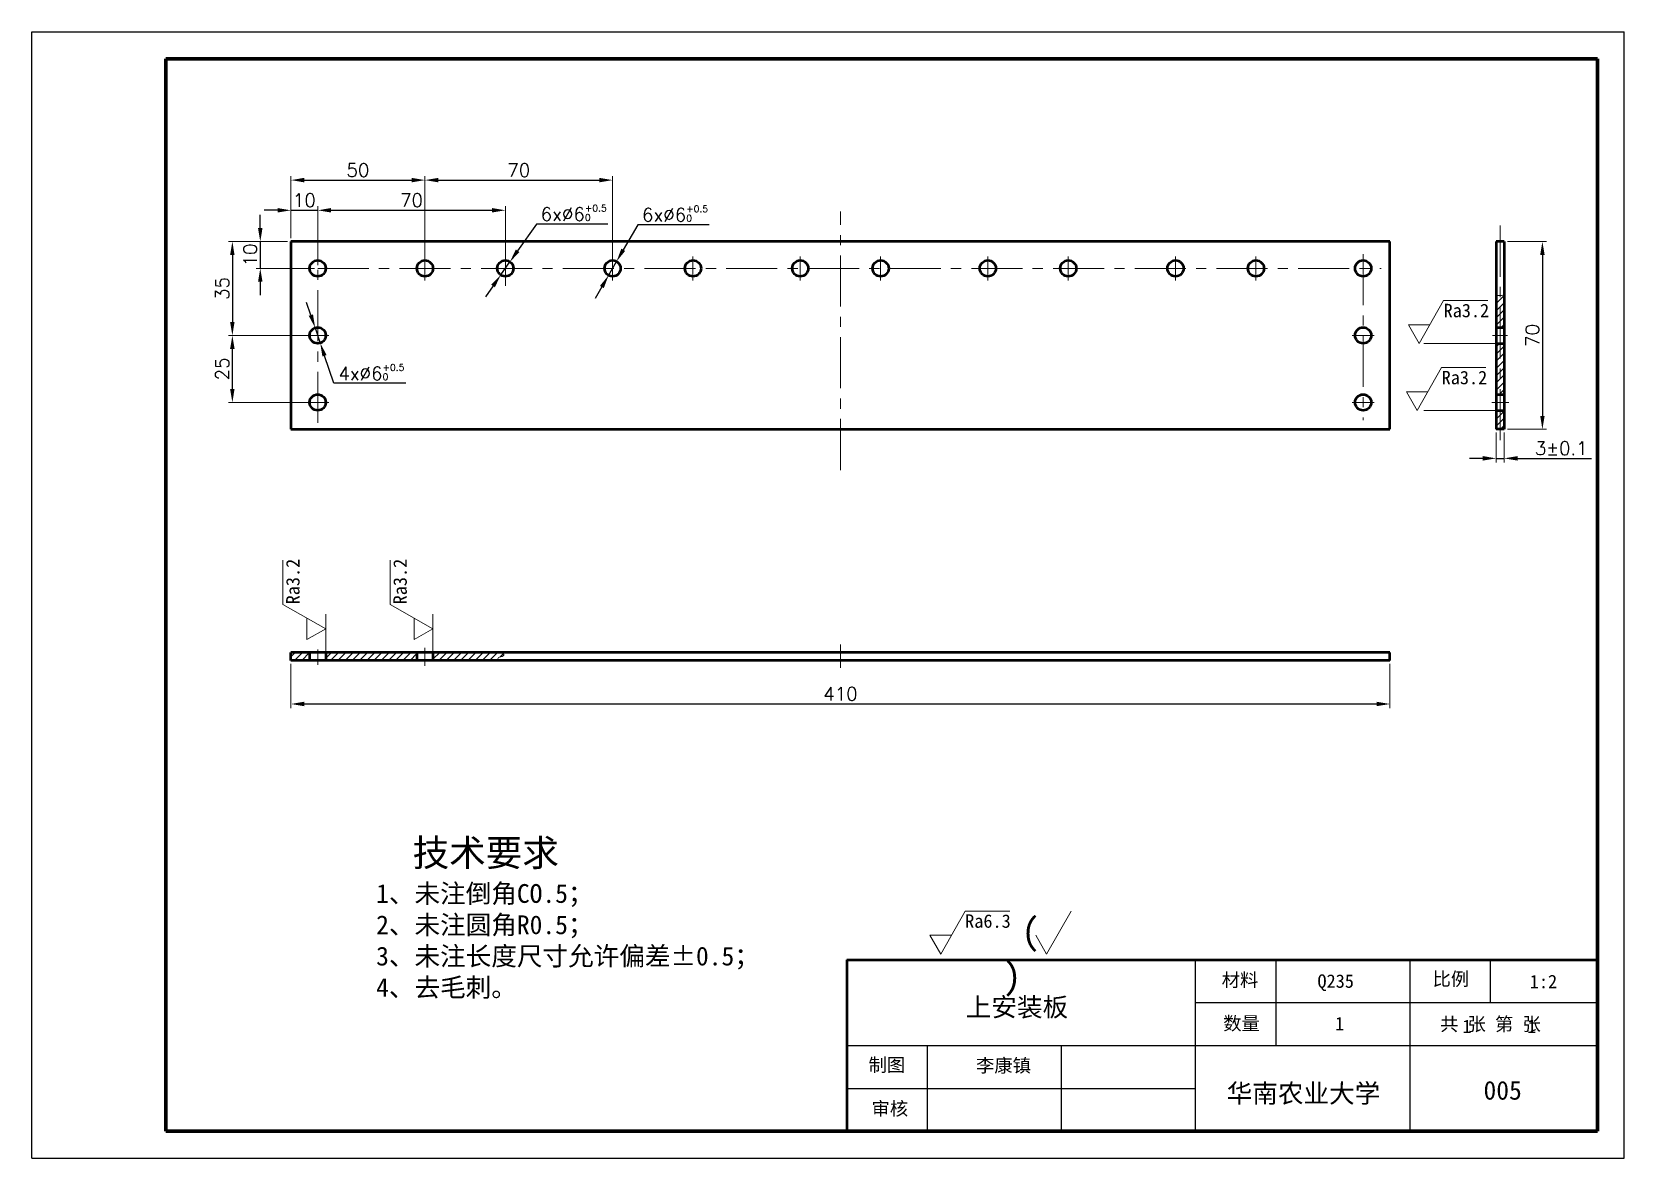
# Model space of a CAD drawing. Header units: millimetres. Extents: x 680 to 977, y 516 to 726.
import ezdxf

# ---------------------------------------------------------------- set-up
doc = ezdxf.new("R2010")
doc.units = ezdxf.units.MM
doc.header["$LTSCALE"] = 0.3
doc.linetypes.add('CENTER', pattern=[50.8, 31.75, -6.35, 6.35, -6.35])
for name, color, linetype, lineweight in [('剖面线', 190, 'Continuous', 18), ('尺寸线', 6, 'Continuous', 18), ('尺寸线 @ 1', 6, 'Continuous', 18), ('文字 @ 1', 6, 'Continuous', 18), ('粗实线', 7, 'Continuous', 50), ('粗实线 @ 1', 7, 'Continuous', 50), ('细实线', 6, 'Continuous', 18), ('细点画线', 1, 'CENTER', 18)]:
    doc.layers.add(name, color=color, linetype=linetype, lineweight=lineweight)
doc.styles.add('我的样式', font='romans.shx', dxfattribs={"height": 2.5, "bigfont": 'chineset.shx'})
doc.dimstyles.new('我的样式', dxfattribs={"dimtxt": 2.5, "dimasz": 2.5, "dimexe": 0.75, "dimexo": 0.625, "dimtad": 1, "dimdec": 1, "dimlfac": 2, "dimdsep": 46, "dimtxsty": '我的样式', "dimcen": 2.5, "dimclrd": 256, "dimclre": 256, "dimclrt": 256, "dimadec": 0, "dimazin": 0, "dimtp": 0.018, "dimtm": 0.018, "dimtfac": 1, "dimtdec": 1, "dimtmove": 0, "dimatfit": 3, "dimfxl": 1, "dimlwd": 25, "dimlwe": 18, "dimarcsym": 0})

# ---------------------------------------------------------------- blocks, each defined once
blk = doc.blocks.new('*D24')
at = {"layer": 'Defpoints', "color": 0, "transparency": 16777216}
for p in [(728.36, 609.14), (933.36, 609.14), (933.36, 601.02)]:
    blk.add_point(p, dxfattribs=at)
at = {"layer": '尺寸线', "linetype": 'Continuous', "lineweight": 18, "transparency": 16777216}
for p, q in [((728.36, 608.51), (728.36, 600.27)), ((933.36, 608.51), (933.36, 600.27))]:
    blk.add_line(p, q, dxfattribs=at)
at = {"layer": '尺寸线', "linetype": 'Continuous', "lineweight": 25, "transparency": 16777216}
blk.add_line((730.86, 601.02), (930.86, 601.02), dxfattribs=at)
at = {"layer": '尺寸线', "transparency": 16777216}
for points in [[(730.86, 601.44), (730.86, 600.61), (728.36, 601.02)], [(930.86, 601.44), (930.86, 600.61), (933.36, 601.02)]]:
    blk.add_solid(points, dxfattribs=at)
at = {"layer": '尺寸线', "transparency": 16777216, "insert": (830.86, 602.9), "char_height": 2.5, "attachment_point": 5, "style": '我的样式'}
blk.add_mtext('{\\Fromans,chineset|c134;410}', dxfattribs=at)
blk = doc.blocks.new('*D25')
at = {"layer": 'Defpoints', "color": 0, "transparency": 16777216}
for p in [(954.68, 687.24), (954.68, 652.24), (961.79, 652.24)]:
    blk.add_point(p, dxfattribs=at)
at = {"layer": '尺寸线', "linetype": 'Continuous', "lineweight": 18, "transparency": 16777216}
for p, q in [((955.31, 687.24), (962.54, 687.24)), ((955.31, 652.24), (962.54, 652.24))]:
    blk.add_line(p, q, dxfattribs=at)
at = {"layer": '尺寸线', "linetype": 'Continuous', "lineweight": 25, "transparency": 16777216}
blk.add_line((961.79, 684.74), (961.79, 654.74), dxfattribs=at)
at = {"layer": '尺寸线', "transparency": 16777216}
for points in [[(961.38, 684.74), (962.21, 684.74), (961.79, 687.24)], [(961.38, 654.74), (962.21, 654.74), (961.79, 652.24)]]:
    blk.add_solid(points, dxfattribs=at)
at = {"layer": '尺寸线', "transparency": 16777216, "insert": (959.92, 669.74), "char_height": 2.5, "attachment_point": 5, "rotation": 90, "style": '我的样式'}
blk.add_mtext('{\\Fromans,chineset|c134;70}', dxfattribs=at)
blk = doc.blocks.new('*D26')
at = {"layer": 'Defpoints', "color": 0, "transparency": 16777216}
for p in [(953.18, 652.24), (954.68, 652.24), (954.68, 646.82)]:
    blk.add_point(p, dxfattribs=at)
at = {"layer": '尺寸线', "linetype": 'Continuous', "lineweight": 18, "transparency": 16777216}
for p, q in [((953.18, 651.62), (953.18, 646.07)), ((954.68, 651.62), (954.68, 646.07))]:
    blk.add_line(p, q, dxfattribs=at)
at = {"layer": '尺寸线', "linetype": 'Continuous', "lineweight": 25, "transparency": 16777216}
for p, q in [((950.68, 646.82), (948.18, 646.82)), ((953.18, 646.82), (954.68, 646.82)), ((957.18, 646.82), (970.93, 646.82))]:
    blk.add_line(p, q, dxfattribs=at)
at = {"layer": '尺寸线', "transparency": 16777216}
for points in [[(950.68, 647.24), (950.68, 646.4), (953.18, 646.82)], [(957.18, 647.24), (957.18, 646.4), (954.68, 646.82)]]:
    blk.add_solid(points, dxfattribs=at)
at = {"layer": '尺寸线', "transparency": 16777216, "insert": (965.31, 648.7), "char_height": 2.5, "attachment_point": 5, "style": '我的样式'}
blk.add_mtext('{\\Fromans,chineset|c134;3%%P0.1}', dxfattribs=at)
blk = doc.blocks.new('*D72')
at = {"layer": 'Defpoints', "color": 0, "transparency": 16777216}
for p in [(728.36, 687.24), (722.65, 682.24), (733.36, 682.24)]:
    blk.add_point(p, dxfattribs=at)
at = {"layer": '尺寸线', "linetype": 'Continuous', "lineweight": 25, "transparency": 16777216}
for p, q in [((722.65, 689.74), (722.65, 692.24)), ((722.65, 687.24), (722.65, 682.24)), ((722.65, 679.74), (722.65, 677.24))]:
    blk.add_line(p, q, dxfattribs=at)
at = {"layer": '尺寸线', "linetype": 'Continuous', "lineweight": 18, "transparency": 16777216}
for p, q in [((727.73, 687.24), (721.9, 687.24)), ((732.73, 682.24), (721.9, 682.24))]:
    blk.add_line(p, q, dxfattribs=at)
at = {"layer": '尺寸线', "transparency": 16777216}
for points in [[(722.23, 689.74), (723.06, 689.74), (722.65, 687.24)], [(722.23, 679.74), (723.06, 679.74), (722.65, 682.24)]]:
    blk.add_solid(points, dxfattribs=at)
at = {"layer": '尺寸线', "transparency": 16777216, "insert": (720.77, 684.74), "char_height": 2.5, "attachment_point": 5, "rotation": 90, "style": '我的样式'}
blk.add_mtext('10', dxfattribs=at)
blk = doc.blocks.new('*D73')
at = {"layer": 'Defpoints', "color": 0, "transparency": 16777216}
for p in [(733.36, 693.07), (728.36, 687.24), (733.36, 682.24)]:
    blk.add_point(p, dxfattribs=at)
at = {"layer": '尺寸线', "linetype": 'Continuous', "lineweight": 25, "transparency": 16777216}
for p, q in [((725.86, 693.07), (723.36, 693.07)), ((728.36, 693.07), (733.36, 693.07)), ((735.86, 693.07), (738.36, 693.07))]:
    blk.add_line(p, q, dxfattribs=at)
at = {"layer": '尺寸线', "linetype": 'Continuous', "lineweight": 18, "transparency": 16777216}
for p, q in [((728.36, 687.87), (728.36, 693.82)), ((733.36, 682.87), (733.36, 693.82))]:
    blk.add_line(p, q, dxfattribs=at)
at = {"layer": '尺寸线', "transparency": 16777216}
for points in [[(725.86, 693.49), (725.86, 692.66), (728.36, 693.07)], [(735.86, 693.49), (735.86, 692.66), (733.36, 693.07)]]:
    blk.add_solid(points, dxfattribs=at)
at = {"layer": '尺寸线', "transparency": 16777216, "insert": (730.86, 694.95), "char_height": 2.5, "attachment_point": 5, "style": '我的样式'}
blk.add_mtext('10', dxfattribs=at)
blk = doc.blocks.new('*D74')
at = {"layer": 'Defpoints', "color": 0, "transparency": 16777216}
for p in [(753.36, 698.7), (728.36, 687.24), (753.36, 682.24)]:
    blk.add_point(p, dxfattribs=at)
at = {"layer": '尺寸线', "linetype": 'Continuous', "lineweight": 18, "transparency": 16777216}
for p, q in [((728.36, 687.87), (728.36, 699.45)), ((753.36, 682.87), (753.36, 699.45))]:
    blk.add_line(p, q, dxfattribs=at)
at = {"layer": '尺寸线', "linetype": 'Continuous', "lineweight": 25, "transparency": 16777216}
blk.add_line((730.86, 698.7), (750.86, 698.7), dxfattribs=at)
at = {"layer": '尺寸线', "transparency": 16777216}
for points in [[(730.86, 699.12), (730.86, 698.28), (728.36, 698.7)], [(750.86, 699.12), (750.86, 698.28), (753.36, 698.7)]]:
    blk.add_solid(points, dxfattribs=at)
at = {"layer": '尺寸线', "transparency": 16777216, "insert": (740.86, 700.57), "char_height": 2.5, "attachment_point": 5, "style": '我的样式'}
blk.add_mtext('50', dxfattribs=at)
blk = doc.blocks.new('*D75')
at = {"layer": 'Defpoints', "color": 0, "transparency": 16777216}
for p in [(728.36, 687.24), (717.44, 669.74), (733.36, 669.74)]:
    blk.add_point(p, dxfattribs=at)
at = {"layer": '尺寸线', "linetype": 'Continuous', "lineweight": 18, "transparency": 16777216}
for p, q in [((727.73, 687.24), (716.69, 687.24)), ((732.73, 669.74), (716.69, 669.74))]:
    blk.add_line(p, q, dxfattribs=at)
at = {"layer": '尺寸线', "linetype": 'Continuous', "lineweight": 25, "transparency": 16777216}
blk.add_line((717.44, 684.74), (717.44, 672.24), dxfattribs=at)
at = {"layer": '尺寸线', "transparency": 16777216}
for points in [[(717.02, 684.74), (717.85, 684.74), (717.44, 687.24)], [(717.02, 672.24), (717.85, 672.24), (717.44, 669.74)]]:
    blk.add_solid(points, dxfattribs=at)
at = {"layer": '尺寸线', "transparency": 16777216, "insert": (715.56, 678.49), "char_height": 2.5, "attachment_point": 5, "rotation": 90, "style": '我的样式'}
blk.add_mtext('35', dxfattribs=at)
blk = doc.blocks.new('*D76')
at = {"layer": 'Defpoints', "color": 0, "transparency": 16777216}
for p in [(768.36, 693.07), (733.36, 682.24), (768.36, 682.24)]:
    blk.add_point(p, dxfattribs=at)
at = {"layer": '尺寸线', "linetype": 'Continuous', "lineweight": 18, "transparency": 16777216}
for p, q in [((733.36, 682.87), (733.36, 693.82)), ((768.36, 682.87), (768.36, 693.82))]:
    blk.add_line(p, q, dxfattribs=at)
at = {"layer": '尺寸线', "linetype": 'Continuous', "lineweight": 25, "transparency": 16777216}
blk.add_line((735.86, 693.07), (765.86, 693.07), dxfattribs=at)
at = {"layer": '尺寸线', "transparency": 16777216}
for points in [[(735.86, 693.49), (735.86, 692.66), (733.36, 693.07)], [(765.86, 693.49), (765.86, 692.66), (768.36, 693.07)]]:
    blk.add_solid(points, dxfattribs=at)
at = {"layer": '尺寸线', "transparency": 16777216, "insert": (750.86, 694.95), "char_height": 2.5, "attachment_point": 5, "style": '我的样式'}
blk.add_mtext('70', dxfattribs=at)
blk = doc.blocks.new('*D77')
at = {"layer": 'Defpoints', "color": 0, "transparency": 16777216}
for p in [(788.36, 698.7), (753.36, 682.24), (788.36, 682.22)]:
    blk.add_point(p, dxfattribs=at)
at = {"layer": '尺寸线', "linetype": 'Continuous', "lineweight": 18, "transparency": 16777216}
for p, q in [((753.36, 682.87), (753.36, 699.45)), ((788.36, 682.85), (788.36, 699.45))]:
    blk.add_line(p, q, dxfattribs=at)
at = {"layer": '尺寸线', "linetype": 'Continuous', "lineweight": 25, "transparency": 16777216}
blk.add_line((755.86, 698.7), (785.86, 698.7), dxfattribs=at)
at = {"layer": '尺寸线', "transparency": 16777216}
for points in [[(755.86, 699.12), (755.86, 698.28), (753.36, 698.7)], [(785.86, 699.12), (785.86, 698.28), (788.36, 698.7)]]:
    blk.add_solid(points, dxfattribs=at)
at = {"layer": '尺寸线', "transparency": 16777216, "insert": (770.86, 700.57), "char_height": 2.5, "attachment_point": 5, "style": '我的样式'}
blk.add_mtext('70', dxfattribs=at)
blk = doc.blocks.new('*D78')
at = {"layer": 'Defpoints', "color": 0, "transparency": 16777216}
for p in [(717.44, 669.74), (733.36, 669.74), (733.36, 657.24)]:
    blk.add_point(p, dxfattribs=at)
at = {"layer": '尺寸线', "linetype": 'Continuous', "lineweight": 18, "transparency": 16777216}
for p, q in [((732.73, 669.74), (716.69, 669.74)), ((732.73, 657.24), (716.69, 657.24))]:
    blk.add_line(p, q, dxfattribs=at)
at = {"layer": '尺寸线', "linetype": 'Continuous', "lineweight": 25, "transparency": 16777216}
blk.add_line((717.44, 659.74), (717.44, 667.24), dxfattribs=at)
at = {"layer": '尺寸线', "transparency": 16777216}
for points in [[(717.02, 667.24), (717.85, 667.24), (717.44, 669.74)], [(717.02, 659.74), (717.85, 659.74), (717.44, 657.24)]]:
    blk.add_solid(points, dxfattribs=at)
at = {"layer": '尺寸线', "transparency": 16777216, "insert": (715.56, 663.49), "char_height": 2.5, "attachment_point": 5, "rotation": 90, "style": '我的样式'}
blk.add_mtext('25', dxfattribs=at)
blk = doc.blocks.new('*D79')
at = {"layer": 'Defpoints', "color": 0, "transparency": 16777216}
for p in [(769.22, 683.47), (767.5, 681.01)]:
    blk.add_point(p, dxfattribs=at)
at = {"layer": '尺寸线', "linetype": 'Continuous', "lineweight": 25, "transparency": 16777216}
for p, q in [((774.14, 690.51), (770.65, 685.52)), ((787.45, 690.51), (774.14, 690.51)), ((767.5, 681.01), (769.22, 683.47)), ((766.07, 678.97), (764.63, 676.92))]:
    blk.add_line(p, q, dxfattribs=at)
at = {"layer": '尺寸线', "transparency": 16777216}
for points in [[(770.31, 685.76), (770.99, 685.28), (769.22, 683.47)], [(765.72, 679.2), (766.41, 678.73), (767.5, 681.01)]]:
    blk.add_solid(points, dxfattribs=at)
at = {"layer": '尺寸线', "transparency": 16777216, "insert": (781.11, 692.6), "char_height": 2.5, "attachment_point": 5, "style": '我的样式'}
blk.add_mtext('{\\Fromans,chineset|c134;6x∅6\\H0.5x;\\S+0.5^ 0;}', dxfattribs=at)
blk = doc.blocks.new('*D80')
at = {"layer": 'Defpoints', "color": 0, "transparency": 16777216}
for p in [(789.11, 683.54), (787.61, 680.94)]:
    blk.add_point(p, dxfattribs=at)
at = {"layer": '尺寸线', "linetype": 'Continuous', "lineweight": 25, "transparency": 16777216}
for p, q in [((793.04, 690.38), (790.35, 685.71)), ((806.35, 690.38), (793.04, 690.38)), ((787.61, 680.94), (789.11, 683.54)), ((786.36, 678.78), (785.12, 676.61))]:
    blk.add_line(p, q, dxfattribs=at)
at = {"layer": '尺寸线', "transparency": 16777216}
for points in [[(789.99, 685.92), (790.71, 685.5), (789.11, 683.54)], [(786, 678.98), (786.72, 678.57), (787.61, 680.94)]]:
    blk.add_solid(points, dxfattribs=at)
at = {"layer": '尺寸线', "transparency": 16777216, "insert": (800.01, 692.47), "char_height": 2.5, "attachment_point": 5, "style": '我的样式'}
blk.add_mtext('{\\Fromans,chineset|c134;6x∅6\\H0.5x;\\S+0.5^ 0;}', dxfattribs=at)
blk = doc.blocks.new('*D81')
at = {"layer": 'Defpoints', "color": 0, "transparency": 16777216}
for p in [(732.88, 671.17), (733.83, 668.32)]:
    blk.add_point(p, dxfattribs=at)
at = {"layer": '尺寸线', "linetype": 'Continuous', "lineweight": 25, "transparency": 16777216}
for p, q in [((732.09, 673.54), (731.29, 675.91)), ((732.88, 671.17), (733.83, 668.32)), ((736.35, 660.81), (734.63, 665.95)), ((749.77, 660.81), (736.35, 660.81))]:
    blk.add_line(p, q, dxfattribs=at)
at = {"layer": '尺寸线', "transparency": 16777216}
for points in [[(732.48, 673.67), (731.69, 673.4), (732.88, 671.17)], [(735.02, 666.08), (734.23, 665.82), (733.83, 668.32)]]:
    blk.add_solid(points, dxfattribs=at)
at = {"layer": '尺寸线', "transparency": 16777216, "insert": (743.37, 662.9), "char_height": 2.5, "attachment_point": 5, "style": '我的样式'}
blk.add_mtext('{\\Fromans,chineset|c134;4x∅6\\H0.5x;\\S+0.5^ 0;}', dxfattribs=at)
blk = doc.blocks.new('Ra3.2')
at = {"layer": '尺寸线'}
for p, q in [((0, 0), (4.56, 8)), ((4.56, 8), (12.83, 8)), ((-2, 3.5), (2, 3.5)), ((0, 0), (-2, 3.5))]:
    blk.add_line(p, q, dxfattribs=at)
at = {"layer": '尺寸线 @ 1', "insert": (4.56, 7.39), "char_height": 2.5, "attachment_point": 1, "style": '我的样式'}
blk.add_mtext_dynamic_manual_height_columns('{\\f@SimSun|b0|i0|c134|p2;Ra3.2}', width=5.0807, gutter_width=12.5, heights=[0], dxfattribs=at)
blk = doc.blocks.new('其余6.3')
at = {"layer": '尺寸线'}
for p, q in [((-33.07, 5.23), (-28.51, 13.23)), ((-28.51, 13.23), (-20.17, 13.23)), ((-13.33, 5.23), (-8.76, 13.23)), ((-35.07, 8.73), (-31.07, 8.73)), ((-33.07, 5.23), (-35.07, 8.73)), ((-13.33, 5.23), (-15.33, 8.73))]:
    blk.add_line(p, q, dxfattribs=at)
at = {"layer": '尺寸线 @ 1', "attachment_point": 1, "style": '我的样式'}
for s, width, insert, char_height in [('{\\fSimSun|b0|i0|c134|p2;Ra6.3}', 5.0807, (-28.51, 12.62), 2.5), ('{\\fSimSun|b0|i0|c134|p2; \\fSTSong|b0|i0|c134|p2;(    )}', 20.1828, (-21.43, 11.96), 5)]:
    blk.add_mtext_dynamic_manual_height_columns(s, width=width, gutter_width=12.5, heights=[0], dxfattribs=dict(at, insert=insert, char_height=char_height))

msp = doc.modelspace()

# ---------------------------------------------------------------- hatches: boundary and pattern name
at = {"layer": '剖面线'}
h = msp.add_hatch(dxfattribs=at)
h.set_pattern_fill('ANSI31', color=256, scale=0.3)
edge = h.paths.add_edge_path()
edge.add_spline(control_points=[(954.685, 677.357), (954.353, 677.231), (953.846, 677.102), (953.356, 677.192), (953.185, 677.244)], knot_values=[1.9974676, 1.9974676, 1.9974676, 1.9974676, 3.0402425, 3.6061976, 3.6061976, 3.6061976, 3.6061976], degree=3, periodic=0)
edge.add_line((953.185, 677.244), (953.185, 671.244))
edge.add_line((953.185, 671.244), (954.685, 671.244))
edge.add_line((954.685, 671.244), (954.685, 677.357))
h.paths.add_polyline_path([(954.685, 668.244), (953.185, 668.244), (953.185, 658.744), (954.685, 658.744)])
h.paths.add_polyline_path([(954.685, 655.744), (953.185, 655.744), (953.185, 652.244), (954.685, 652.244)])
h = msp.add_hatch(dxfattribs=at)
h.set_pattern_fill('ANSI31', color=256, scale=0.3)
h.paths.add_polyline_path([(731.858, 610.636), (728.358, 610.636), (728.358, 609.136), (731.858, 609.136)])
h.paths.add_polyline_path([(751.858, 610.636), (734.858, 610.636), (734.858, 609.136), (751.858, 609.136)])
edge = h.paths.add_edge_path()
edge.add_spline(control_points=[(767.043, 609.136), (766.946, 609.368), (766.942, 609.785), (768.186, 609.89), (768.106, 610.351), (767.938, 610.636)], knot_values=[0.9746119, 0.9746119, 0.9746119, 0.9746119, 1.7193401, 2.6059921, 3.5142459, 3.5142459, 3.5142459, 3.5142459], degree=3, periodic=0)
edge.add_line((767.938, 610.636), (754.858, 610.636))
edge.add_line((754.858, 610.636), (754.858, 609.136))
edge.add_line((754.858, 609.136), (767.043, 609.136))

# ---------------------------------------------------------------- linework, layer by layer
at = {"color": 3, "lineweight": -3}
for p, q in [((680.04, 516.342), (680.04, 726.342)), ((680.04, 726.342), (977.04, 726.342)), ((977.04, 516.342), (977.04, 726.342)), ((897.04, 553.342), (897.04, 521.342)), ((912.04, 553.342), (912.04, 537.342)), ((937.04, 553.342), (937.04, 521.342)), ((952.04, 553.342), (952.04, 545.342)), ((897.04, 545.342), (972.04, 545.342)), ((832.04, 537.342), (972.04, 537.342)), ((847.04, 537.342), (847.04, 521.342)), ((872.04, 537.342), (872.04, 521.342)), ((832.04, 529.342), (897.04, 529.342)), ((680.04, 516.342), (977.04, 516.342))]:
    msp.add_line(p, q, dxfattribs=at)
at = {"lineweight": 70}
for p, q in [((705.04, 521.342), (705.04, 721.342)), ((705.04, 721.342), (972.04, 721.342)), ((972.04, 521.342), (972.04, 721.342)), ((705.04, 521.342), (972.04, 521.342))]:
    msp.add_line(p, q, dxfattribs=at)
at = {"lineweight": 50}
for q in [(972.04, 553.342), (832.04, 521.342)]:
    msp.add_line((832.04, 553.342), q, dxfattribs=at)
at = {"layer": '尺寸线'}
for p, q in [((953.185, 668.244), (939.7, 668.244)), ((953.185, 655.744), (939.7, 655.744)), ((734.858, 610.636), (734.858, 617.792)), ((754.858, 610.636), (754.858, 617.792))]:
    msp.add_line(p, q, dxfattribs=at)
at = {"layer": '粗实线'}
for p, q in [((933.358, 687.244), (728.358, 687.244)), ((728.358, 687.244), (728.358, 652.244)), ((933.358, 652.244), (933.358, 687.244)), ((953.185, 687.244), (953.185, 652.244)), ((954.685, 687.244), (953.185, 687.244)), ((954.685, 687.244), (954.685, 652.244)), ((953.185, 671.244), (954.685, 671.244)), ((953.185, 668.244), (954.685, 668.244)), ((953.185, 658.744), (954.685, 658.744)), ((953.185, 655.744), (954.685, 655.744)), ((728.358, 652.244), (933.358, 652.244)), ((954.685, 652.244), (953.185, 652.244)), ((728.358, 609.136), (728.358, 610.636)), ((933.358, 610.636), (728.358, 610.636)), ((933.358, 609.136), (728.358, 609.136)), ((731.858, 610.636), (731.858, 609.136)), ((734.858, 610.636), (734.858, 609.136)), ((751.858, 610.636), (751.858, 609.136)), ((754.858, 610.636), (754.858, 609.136)), ((933.358, 609.136), (933.358, 610.636))]:
    msp.add_line(p, q, dxfattribs=at)
for centre in [(733.358, 682.244), (753.358, 682.244), (768.358, 682.244), (788.358, 682.244), (803.358, 682.244), (823.358, 682.244), (838.358, 682.244), (858.358, 682.244), (873.358, 682.244), (893.358, 682.244), (908.358, 682.244), (928.358, 682.244), (733.358, 669.744), (928.358, 669.744), (733.358, 657.244), (928.358, 657.244)]:
    msp.add_circle(centre, 1.5, dxfattribs=at)
at = {"layer": '细实线'}
for points, knots in [([(953.185, 677.244), (953.356, 677.192), (953.846, 677.102), (954.353, 677.231), (954.685, 677.357)], [1.9974676, 1.9974676, 1.9974676, 1.9974676, 2.5634227, 3.6061976, 3.6061976, 3.6061976, 3.6061976]), ([(767.938, 610.636), (768.106, 610.351), (768.186, 609.89), (766.942, 609.785), (766.946, 609.368), (767.043, 609.136)], [0.9746119, 0.9746119, 0.9746119, 0.9746119, 1.8828658, 2.7695177, 3.5142459, 3.5142459, 3.5142459, 3.5142459])]:
    msp.add_open_spline(points, degree=3, knots=knots, dxfattribs=at)
at = {"layer": '细点画线'}
for p, q in [((830.858, 644.642), (830.858, 692.839)), ((953.935, 690.22), (953.935, 650.014)), ((733.358, 653.413), (733.358, 685.815)), ((753.358, 684.474), (753.358, 679.968)), ((768.358, 684.474), (768.358, 679.018)), ((788.358, 684.474), (788.358, 679.968)), ((803.358, 684.474), (803.358, 679.968)), ((823.358, 684.474), (823.358, 679.968)), ((838.358, 684.474), (838.358, 679.968)), ((858.358, 684.474), (858.358, 679.968)), ((873.358, 684.474), (873.358, 679.968)), ((893.358, 684.474), (893.358, 679.968)), ((908.358, 684.474), (908.358, 679.968)), ((928.358, 684.913), (928.358, 653.945)), ((733.358, 682.244), (931.731, 682.244)), ((731.28, 669.744), (735.41, 669.744)), ((926.28, 669.744), (930.41, 669.744)), ((952.506, 669.744), (955.288, 669.744)), ((731.28, 657.244), (735.41, 657.244)), ((926.28, 657.244), (930.41, 657.244)), ((952.364, 657.244), (955.515, 657.244)), ((830.858, 607.78), (830.858, 612.116)), ((733.358, 608.324), (733.358, 611.152)), ((753.358, 611.509), (753.358, 608.109))]:
    msp.add_line(p, q, dxfattribs=at)

# ---------------------------------------------------------------- block references
at = {"layer": '剖面线', "rotation": 90}
for p in [(734.858, 615.033), (754.858, 615.033)]:
    msp.add_blockref('Ra3.2', p, dxfattribs=at)
at = {"layer": '尺寸线'}
for name, p in [('Ra3.2', (938.796, 668.244)), ('Ra3.2', (938.437, 655.744)), ('其余6.3', (882.632, 549.175))]:
    msp.add_blockref(name, p, dxfattribs=at)

# ---------------------------------------------------------------- texts
at = {"layer": '文字 @ 1', "insert": (744.26, 575.772), "char_height": 2.5, "attachment_point": 1, "style": '我的样式'}
msp.add_mtext_dynamic_manual_height_columns('{\\fSimSun|b0|i0|c134|p2;\\H2x;  技术要求\\Fromans,chineset|c134;\\H0.7x;\\P\\fSimSun|b0|i0|c134|p2;1、未注倒角CO.5；\\P2、未注圆角R0.5；\\P3、未注长度尺寸允许偏差±0.5；\\P4、去毛刺。}', width=71.52133, gutter_width=12.5, heights=[0], dxfattribs=at)
at = {"layer": '粗实线 @ 1', "color": 4, "lineweight": -3, "attachment_point": 1, "style": '我的样式'}
for s, width, insert, char_height in [('{\\fSimSun|b0|i0|c134|p2;材料}', 15, (901.978, 550.812), 2.5), ('{\\fSimSun|b0|i0|c134|p2;Q235}', 15, (919.834, 550.607), 2.5), ('{\\fSimSun|b0|i0|c134|p2;比例}', 15, (941.309, 551.002), 2.5), ('{\\fSimSun|b0|i0|c134|p2;1:2}', 15, (959.441, 550.523), 2.5), ('{\\fSimSun|b0|i0|c134|p2;上安装板}', 21.26362, (854.239, 546.258), 3.5), ('{\\fSimSun|b0|i0|c134|p2;数量}', 15, (902.262, 542.713), 2.5), ('{\\fSimSun|b0|i0|c134|p2;1}', 15, (923.132, 542.69), 2.5), ('\\pi14.278;{\\fSimSun|b0|i0|c134|p2;共\\Fromans,chineset|c134; \\fSimSun|b0|i0|c134|p2;张\\Fromans,chineset|c134; \\fSimSun|b0|i0|c134|p2;第\\Fromans,chineset|c134; \\fSimSun|b0|i0|c134|p2;张}', 50, (928.426, 542.598), 2.5), ('{\\fSimSun|b0|i0|c134|p2;1}', 15, (946.869, 542.149), 2.5), ('{\\fSimSun|b0|i0|c134|p2;1}', 15, (958.958, 542.194), 2.5), ('{\\fSimSun|b0|i0|c134|p2;制图}', 15, (836.123, 534.976), 2.5), ('{\\fSimSun|b0|i0|c134|p2;李康镇}', 15, (856.162, 534.863), 2.5), ('{\\fSimSun|b0|i0|c134|p2;华南农业大学}', 29.80291, (902.902, 530.18), 3.5), ('{\\fSimSun|b0|i0|c134|p2;005}', 16.12369, (950.807, 530.741), 3.5), ('{\\fSimSun|b0|i0|c134|p2;审核}', 15, (836.659, 526.823), 2.5)]:
    msp.add_mtext_dynamic_manual_height_columns(s, width=width, gutter_width=12.5, heights=[0], dxfattribs=dict(at, insert=insert, char_height=char_height))

# ---------------------------------------------------------------- dimensions: what is measured, and where the dimension line sits
at = {"layer": '尺寸线'}
dim = msp.add_linear_dim(base=(753.358, 698.699), p1=(728.358, 687.244), p2=(753.358, 682.244), dimstyle='我的样式', override={"dimtih": 1, "dimtoh": 1}, dxfattribs=at)
dim.commit()
dim.dimension.update_dxf_attribs({"geometry": '*D74', "text_midpoint": (740.858, 698.699), "dimtype": 160})
for base, p1, p2, picture, middle in [((788.358, 698.699), (753.358, 682.244), (788.358, 682.221), '*D77', (770.858, 700.574)), ((733.358, 693.074), (728.358, 687.244), (733.358, 682.244), '*D73', (730.858, 694.949)), ((768.358, 693.074), (733.358, 682.244), (768.358, 682.244), '*D76', (750.858, 694.949))]:
    dim = msp.add_linear_dim(base=base, p1=p1, p2=p2, dimstyle='我的样式', override={"dimtih": 1, "dimtoh": 1}, dxfattribs=at)
    dim.commit()
    dim.dimension.update_dxf_attribs({"geometry": picture, "text_midpoint": middle})
for base, p1, p2, picture, middle in [((722.647, 682.244), (728.358, 687.244), (733.358, 682.244), '*D72', (720.772, 684.744)), ((717.438, 669.744), (733.358, 657.244), (733.358, 669.744), '*D78', (715.563, 663.494))]:
    dim = msp.add_linear_dim(base=base, p1=p1, p2=p2, angle=90, dimstyle='我的样式', dxfattribs=at)
    dim.commit()
    dim.dimension.update_dxf_attribs({"geometry": picture, "text_midpoint": middle})
for p1, p2, picture, middle in [((767.498, 681.015), (769.218, 683.473), '*D79', (781.107, 690.513)), ((787.61, 680.944), (789.106, 683.544), '*D80', (800.007, 690.385))]:
    dim = msp.add_diameter_dim_2p(p1=p1, p2=p2, text='{\\Fromans,chineset|c134;6x<>\\H0.5x;\\S+0.5^ 0;}', dimstyle='我的样式', override={"dimtih": 1, "dimtoh": 1}, dxfattribs=at)
    dim.commit()
    dim.dimension.update_dxf_attribs({"geometry": picture, "text_midpoint": middle, "dimtype": 163})
dim = msp.add_linear_dim(base=(717.438, 669.744), p1=(728.358, 687.244), p2=(733.358, 669.744), angle=90, dimstyle='我的样式', dxfattribs=at)
dim.commit()
dim.dimension.update_dxf_attribs({"geometry": '*D75', "text_midpoint": (717.438, 678.494), "dimtype": 160})
dim = msp.add_linear_dim(base=(961.793, 652.244), p1=(954.685, 687.244), p2=(954.685, 652.244), angle=90, text='{\\Fromans,chineset|c134;<>}', dimstyle='我的样式', dxfattribs=at)
dim.commit()
dim.dimension.update_dxf_attribs({"geometry": '*D25', "text_midpoint": (959.918, 669.744)})
dim = msp.add_diameter_dim_2p(p1=(732.882, 671.166), p2=(733.834, 668.321), text='{\\Fromans,chineset|c134;4x<>\\H0.5x;\\S+0.5^ 0;}', dimstyle='我的样式', override={"dimtih": 1, "dimtoh": 1}, dxfattribs=at)
dim.commit()
dim.dimension.update_dxf_attribs({"geometry": '*D81', "text_midpoint": (743.372, 662.898)})
for base, p1, p2, text, picture, middle in [((954.685, 646.822), (953.185, 652.244), (954.685, 652.244), '{\\Fromans,chineset|c134;<>%%P0.1}', '*D26', (965.31, 648.697)), ((933.358, 601.022), (728.358, 609.136), (933.358, 609.136), '{\\Fromans,chineset|c134;<>}', '*D24', (830.858, 602.897))]:
    dim = msp.add_linear_dim(base=base, p1=p1, p2=p2, text=text, dimstyle='我的样式', dxfattribs=at)
    dim.commit()
    dim.dimension.update_dxf_attribs({"geometry": picture, "text_midpoint": middle})

doc.saveas('drawing.dxf')
